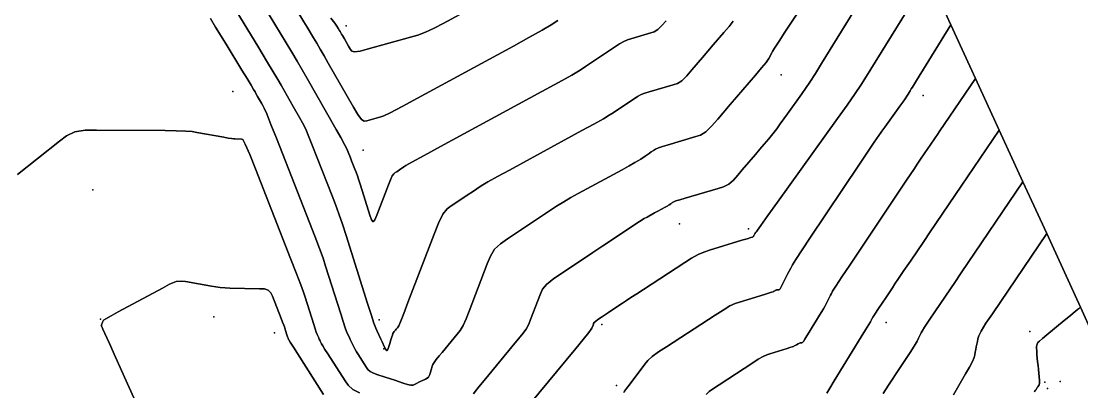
# Model space of a CAD drawing. Extents: x 4 to 139, y 4 to 137.
# Drawn here: x 51.58 to 87.96, y 60.43 to 73.13 of the extents above; entities that cross this region are included whole.
import ezdxf

# ---------------------------------------------------------------- set-up
doc = ezdxf.new("R2010")
doc.units = 0
for name, color, linetype in [('3D_PONTOS', 1, 'CONTINUOUS'), ('BOUNDARY', 7, 'CONTINUOUS'), ('TOPOGRAPHY', 7, 'CONTINUOUS')]:
    doc.layers.add(name, color=color, linetype=linetype)

msp = doc.modelspace()

# ---------------------------------------------------------------- linework, layer by layer
at = {"layer": '3D_PONTOS'}
for p in [(62.73, 72.978, 81.66), (77.649, 71.295, 79.253), (58.845, 70.726, 79.141), (82.518, 70.587, 77.787), (63.312, 68.708, 80.756), (54.036, 67.348, 78.732), (74.165, 66.188, 78.74), (76.529, 66.012, 78.524), (58.185, 63.005, 78.385), (54.302, 62.915, 78.491), (63.855, 62.902, 80.132), (71.505, 62.732, 78.39), (81.252, 62.804, 76.793), (60.275, 62.447, 78.335), (86.187, 62.497, 75.518), (64.026, 61.907, 79.991), (86.694, 60.765, 75.428), (87.219, 60.782, 75.486), (72.002, 60.648, 78.03), (86.79, 60.542, 75.432)]:
    msp.add_point(p, dxfattribs=at)
at = {"layer": 'BOUNDARY'}
msp.add_lwpolyline([(89.132, 99.176), (85.643, 97.579), (79.763, 94.888), (74.529, 92.493), (74.723, 92.07), (75.831, 89.656), (76.303, 88.629), (76.673, 87.823), (77.397, 86.247), (78.092, 84.733), (78.887, 83.001), (79.683, 81.268), (80.478, 79.536), (81.158, 78.054), (81.93, 76.373), (82.702, 74.692), (83.474, 73.01), (84.317, 71.175), (85.131, 69.401), (85.946, 67.628), (86.76, 65.854), (87.92, 63.327), (88.347, 62.398)], dxfattribs=at)
at = {"layer": 'TOPOGRAPHY'}
for points in [[(67.093, 60.357), (67.152, 60.44), (67.285, 60.606), (67.463, 60.821), (68.572, 62.161), (68.752, 62.381), (68.899, 62.582), (68.993, 62.752), (69.055, 62.904), (69.395, 63.792), (69.463, 63.944), (69.602, 64.114), (69.857, 64.316), (70.183, 64.537), (71.195, 65.209), (71.532, 65.433), (72.206, 65.881), (72.533, 66.097), (72.797, 66.27), (72.956, 66.368), (73.052, 66.422), (73.309, 66.561), (73.395, 66.608), (73.566, 66.701), (73.649, 66.746), (73.717, 66.784), (73.76, 66.809), (73.787, 66.827), (73.811, 66.843), (73.861, 66.876), (73.885, 66.893), (73.91, 66.909), (73.934, 66.926), (73.966, 66.944), (74.038, 66.972), (74.178, 67.015), (74.36, 67.068), (75.489, 67.398), (75.675, 67.457), (75.852, 67.548), (76.014, 67.689), (76.167, 67.861), (76.318, 68.038), (76.771, 68.569), (76.923, 68.746), (77.074, 68.923), (77.224, 69.1), (77.366, 69.275), (77.498, 69.448), (77.622, 69.62), (77.745, 69.791), (77.867, 69.962), (78.359, 70.646), (78.486, 70.825), (78.636, 71.048), (78.825, 71.346), (79.037, 71.688), (81.93, 76.373)], [(81.93, 76.373), (79.037, 71.688), (78.825, 71.346), (78.636, 71.048), (78.486, 70.825), (78.359, 70.646), (77.867, 69.962), (77.745, 69.791), (77.622, 69.62), (77.498, 69.448), (77.366, 69.275), (77.224, 69.1), (77.074, 68.923), (76.923, 68.746), (76.771, 68.569), (76.318, 68.038), (76.167, 67.861), (76.014, 67.689), (75.852, 67.548), (75.675, 67.457), (75.489, 67.398), (74.36, 67.068), (74.178, 67.015), (74.038, 66.972), (73.966, 66.944), (73.934, 66.926), (73.91, 66.909), (73.885, 66.893), (73.861, 66.876), (73.811, 66.843), (73.787, 66.827), (73.76, 66.809), (73.717, 66.784), (73.649, 66.746), (73.566, 66.701), (73.395, 66.608), (73.309, 66.561), (73.052, 66.422), (72.956, 66.368), (72.797, 66.27), (72.533, 66.097), (72.206, 65.881), (71.532, 65.433), (71.195, 65.209), (70.183, 64.537), (69.857, 64.316), (69.602, 64.114), (69.463, 63.944), (69.395, 63.792), (69.055, 62.904), (68.993, 62.752), (68.899, 62.582), (68.752, 62.381), (68.572, 62.161), (67.463, 60.821), (67.285, 60.606), (67.152, 60.44), (67.093, 60.357)], [(58.06, 74.96), (59.729, 72.222), (60, 71.777), (60.228, 71.4), (60.383, 71.137), (60.496, 70.941), (60.706, 70.573), (60.916, 70.205), (61.126, 69.837), (61.232, 69.648), (61.34, 69.433), (61.451, 69.174), (61.565, 68.888), (62.251, 67.149), (62.365, 66.855), (62.482, 66.536), (62.602, 66.176), (62.725, 65.792), (63.462, 63.461), (63.581, 63.085), (63.681, 62.784), (63.747, 62.607), (63.792, 62.505), (63.919, 62.235), (63.961, 62.146), (64.046, 61.966), (64.087, 61.883), (64.123, 61.838), (64.15, 61.859), (64.171, 61.918), (64.192, 61.984), (64.233, 62.115), (64.253, 62.181), (64.273, 62.247), (64.294, 62.313), (64.314, 62.377), (64.335, 62.431), (64.356, 62.469), (64.378, 62.497), (64.421, 62.549), (64.442, 62.575), (64.464, 62.601), (64.486, 62.627), (64.507, 62.653), (64.534, 62.694), (64.593, 62.827), (64.705, 63.111), (64.849, 63.487), (65.746, 65.832), (65.896, 66.211), (66.044, 66.516), (66.19, 66.698), (66.336, 66.807), (66.626, 67), (66.917, 67.193), (67.062, 67.289), (67.207, 67.386), (67.363, 67.488), (67.587, 67.622), (67.924, 67.81), (68.328, 68.03), (70.819, 69.383), (71.222, 69.602), (71.551, 69.785), (71.756, 69.907), (71.888, 69.993), (72.007, 70.073), (72.126, 70.153), (72.484, 70.392), (72.603, 70.472), (72.723, 70.55), (72.847, 70.618), (72.98, 70.67), (73.118, 70.712), (73.95, 70.955), (74.09, 71.002), (74.241, 71.093), (74.411, 71.257), (74.592, 71.463), (74.957, 71.891), (75.14, 72.105), (75.322, 72.319), (75.688, 72.747), (75.865, 72.956), (76.009, 73.136)], [(76.009, 73.136), (75.865, 72.956), (75.688, 72.747), (75.322, 72.319), (75.14, 72.105), (74.957, 71.891), (74.592, 71.463), (74.411, 71.257), (74.241, 71.093), (74.09, 71.002), (73.95, 70.955), (73.118, 70.712), (72.98, 70.67), (72.847, 70.618), (72.723, 70.55), (72.603, 70.472), (72.484, 70.392), (72.126, 70.153), (72.007, 70.073), (71.888, 69.993), (71.756, 69.907), (71.551, 69.785), (71.222, 69.602), (70.819, 69.383), (68.328, 68.03), (67.924, 67.81), (67.587, 67.622), (67.363, 67.488), (67.207, 67.386), (67.062, 67.289), (66.917, 67.193), (66.626, 67), (66.336, 66.807), (66.19, 66.698), (66.044, 66.516), (65.896, 66.211), (65.746, 65.832), (64.849, 63.487), (64.705, 63.111), (64.593, 62.827), (64.534, 62.694), (64.507, 62.653), (64.486, 62.627), (64.464, 62.601), (64.442, 62.575), (64.421, 62.549), (64.378, 62.497), (64.356, 62.469), (64.335, 62.431), (64.314, 62.377), (64.294, 62.313), (64.273, 62.247), (64.253, 62.181), (64.233, 62.115), (64.192, 61.984), (64.171, 61.918), (64.15, 61.859), (64.123, 61.838), (64.087, 61.883), (64.046, 61.966), (63.961, 62.146), (63.919, 62.235), (63.792, 62.505), (63.747, 62.607), (63.681, 62.784), (63.581, 63.085), (63.462, 63.461), (62.725, 65.792), (62.602, 66.176), (62.482, 66.536), (62.365, 66.855), (62.251, 67.149), (61.565, 68.888), (61.451, 69.174), (61.34, 69.433), (61.232, 69.648), (61.126, 69.837), (60.916, 70.205), (60.706, 70.573), (60.496, 70.941), (60.383, 71.137), (60.228, 71.4), (60, 71.777), (59.729, 72.222), (58.06, 74.96)], [(58.071, 73.23), (58.251, 72.934), (58.612, 72.342), (59.153, 71.455), (59.328, 71.168), (59.469, 70.936), (59.552, 70.795), (59.602, 70.709), (59.646, 70.632), (59.69, 70.555), (59.822, 70.324), (59.866, 70.247), (59.916, 70.153), (60.002, 69.958), (60.149, 69.595), (60.333, 69.13), (61.472, 66.239), (61.658, 65.766), (61.817, 65.346), (61.934, 65.013), (62.024, 64.732), (62.54, 63.101), (62.623, 62.838), (62.693, 62.626), (62.741, 62.499), (62.775, 62.423), (62.839, 62.288), (62.87, 62.22), (62.902, 62.153), (62.934, 62.085), (62.966, 62.018), (62.998, 61.95), (63.035, 61.88), (63.079, 61.806), (63.127, 61.729), (63.422, 61.268), (63.475, 61.193), (63.552, 61.124), (63.669, 61.067), (63.811, 61.018), (64.248, 60.872), (64.394, 60.824), (64.685, 60.727), (64.827, 60.681), (64.947, 60.656), (65.032, 60.663), (65.094, 60.69), (65.271, 60.779), (65.33, 60.809), (65.447, 60.869), (65.504, 60.9), (65.55, 60.935), (65.578, 60.978), (65.595, 61.025), (65.61, 61.073), (65.654, 61.217), (65.669, 61.265), (65.684, 61.313), (65.703, 61.364), (65.743, 61.435), (65.821, 61.537), (65.92, 61.659), (66.024, 61.783), (66.127, 61.908), (66.436, 62.282), (66.54, 62.407), (66.643, 62.537), (66.746, 62.704), (66.849, 62.932), (66.952, 63.195), (67.571, 64.812), (67.679, 65.077), (67.823, 65.315), (68.024, 65.507), (68.259, 65.672), (68.742, 65.992), (69.224, 66.313), (69.707, 66.633), (69.948, 66.793), (70.192, 66.946), (70.44, 67.089), (70.69, 67.226), (72.193, 68.042), (72.436, 68.174), (72.634, 68.285), (72.758, 68.358), (72.837, 68.41), (72.981, 68.506), (73.053, 68.555), (73.125, 68.603), (73.197, 68.651), (73.268, 68.699), (73.344, 68.747), (73.443, 68.795), (73.579, 68.843), (73.739, 68.89), (74.719, 69.176), (74.885, 69.232), (75.063, 69.34), (75.263, 69.532), (75.476, 69.776), (75.907, 70.28), (76.337, 70.785), (76.768, 71.289), (76.975, 71.532), (77.132, 71.72), (77.207, 71.816), (77.231, 71.857), (77.33, 72.048), (77.354, 72.092), (77.427, 72.208), (77.581, 72.444), (77.783, 72.752), (79.044, 74.672)], [(79.044, 74.672), (77.783, 72.752), (77.581, 72.444), (77.427, 72.208), (77.354, 72.092), (77.33, 72.048), (77.231, 71.857), (77.207, 71.816), (77.132, 71.72), (76.975, 71.532), (76.768, 71.289), (76.337, 70.785), (75.907, 70.28), (75.476, 69.776), (75.263, 69.532), (75.063, 69.34), (74.885, 69.232), (74.719, 69.176), (73.739, 68.89), (73.579, 68.843), (73.443, 68.795), (73.344, 68.747), (73.268, 68.699), (73.197, 68.651), (73.125, 68.603), (73.053, 68.555), (72.981, 68.506), (72.837, 68.41), (72.758, 68.358), (72.634, 68.285), (72.436, 68.174), (72.193, 68.042), (70.69, 67.226), (70.44, 67.089), (70.192, 66.946), (69.948, 66.793), (69.707, 66.633), (69.224, 66.313), (68.742, 65.992), (68.259, 65.672), (68.024, 65.507), (67.823, 65.315), (67.679, 65.077), (67.571, 64.812), (66.952, 63.195), (66.849, 62.932), (66.746, 62.704), (66.643, 62.537), (66.54, 62.407), (66.436, 62.282), (66.127, 61.908), (66.024, 61.783), (65.92, 61.659), (65.821, 61.537), (65.743, 61.435), (65.703, 61.364), (65.684, 61.313), (65.669, 61.265), (65.654, 61.217), (65.61, 61.073), (65.595, 61.025), (65.578, 60.978), (65.55, 60.935), (65.504, 60.9), (65.447, 60.869), (65.33, 60.809), (65.271, 60.779), (65.094, 60.69), (65.032, 60.663), (64.947, 60.656), (64.827, 60.681), (64.685, 60.727), (64.394, 60.824), (64.248, 60.872), (63.811, 61.018), (63.669, 61.067), (63.552, 61.124), (63.475, 61.193), (63.422, 61.268), (63.127, 61.729), (63.079, 61.806), (63.035, 61.88), (62.998, 61.95), (62.966, 62.018), (62.934, 62.085), (62.902, 62.153), (62.87, 62.22), (62.839, 62.288), (62.775, 62.423), (62.741, 62.499), (62.693, 62.626), (62.623, 62.838), (62.54, 63.101), (62.024, 64.732), (61.934, 65.013), (61.817, 65.346), (61.658, 65.766), (61.472, 66.239), (60.333, 69.13), (60.149, 69.595), (60.002, 69.958), (59.916, 70.153), (59.866, 70.247), (59.822, 70.324), (59.69, 70.555), (59.646, 70.632), (59.602, 70.709), (59.552, 70.795), (59.469, 70.936), (59.328, 71.168), (59.153, 71.455), (58.612, 72.342), (58.251, 72.934), (58.071, 73.23)], [(72.249, 60.409), (72.28, 60.451), (72.347, 60.539), (72.434, 60.655), (72.979, 61.376), (73.077, 61.499), (73.223, 61.636), (73.446, 61.799), (73.717, 61.977), (75.385, 63.059), (75.658, 63.233), (75.896, 63.374), (76.078, 63.457), (76.226, 63.507), (77.079, 63.769), (77.216, 63.812), (77.321, 63.845), (77.372, 63.862), (77.39, 63.871), (77.403, 63.878), (77.417, 63.884), (77.43, 63.891), (77.443, 63.898), (77.456, 63.905), (77.469, 63.912), (77.482, 63.918), (77.495, 63.924), (77.506, 63.926), (77.517, 63.927), (77.538, 63.928), (77.549, 63.929), (77.56, 63.93), (77.57, 63.93), (77.581, 63.931), (77.593, 63.936), (77.615, 63.963), (77.651, 64.029), (77.697, 64.117), (77.744, 64.21), (77.791, 64.302), (77.838, 64.395), (77.886, 64.487), (77.98, 64.672), (78.037, 64.778), (78.153, 64.967), (78.367, 65.293), (78.64, 65.701), (80.338, 68.235), (80.613, 68.646), (80.843, 68.987), (80.998, 69.211), (81.108, 69.365), (81.21, 69.507), (81.722, 70.22), (81.822, 70.359), (81.905, 70.478), (81.962, 70.563), (82.003, 70.628), (82.041, 70.689), (82.079, 70.751), (82.117, 70.812), (82.155, 70.873), (82.193, 70.935), (82.294, 71.099), (83.474, 73.01), (82.702, 74.692), (80.52, 71.158), (80.384, 70.941), (80.194, 70.656), (79.914, 70.258), (79.581, 69.793), (77.525, 66.931), (77.196, 66.473), (76.949, 66.129), (76.84, 65.976), (76.814, 65.938), (76.801, 65.919), (76.788, 65.899), (76.775, 65.88), (76.762, 65.861), (76.749, 65.841), (76.736, 65.822), (76.723, 65.803), (76.714, 65.788), (76.708, 65.78), (76.706, 65.775), (76.699, 65.762), (76.697, 65.758), (76.693, 65.749), (76.691, 65.745), (76.689, 65.742), (76.688, 65.741), (76.687, 65.741), (76.684, 65.741), (76.684, 65.741), (76.683, 65.741), (76.683, 65.74), (76.682, 65.74), (76.682, 65.74), (76.681, 65.739), (76.68, 65.739), (76.679, 65.738), (76.679, 65.738), (76.67, 65.735), (76.616, 65.719), (76.484, 65.678), (76.306, 65.623), (75.191, 65.28), (75.003, 65.219), (74.802, 65.134), (74.581, 65.008), (74.347, 64.859), (72.929, 63.94), (72.698, 63.79), (72.495, 63.658), (72.34, 63.556), (72.213, 63.472), (71.848, 63.23), (71.726, 63.149), (71.483, 62.987), (71.366, 62.909), (71.277, 62.844), (71.234, 62.801), (71.219, 62.772), (71.209, 62.745), (71.199, 62.719), (71.168, 62.639), (71.158, 62.612), (71.137, 62.573), (71.052, 62.46), (70.86, 62.224), (70.604, 61.915), (69.006, 59.983)], [(69.006, 59.983), (70.604, 61.915), (70.86, 62.224), (71.052, 62.46), (71.137, 62.573), (71.158, 62.612), (71.168, 62.639), (71.199, 62.719), (71.209, 62.745), (71.219, 62.772), (71.234, 62.801), (71.277, 62.844), (71.366, 62.909), (71.483, 62.987), (71.726, 63.149), (71.848, 63.23), (72.213, 63.472), (72.34, 63.556), (72.495, 63.658), (72.698, 63.79), (72.929, 63.94), (74.347, 64.859), (74.581, 65.008), (74.802, 65.134), (75.003, 65.219), (75.191, 65.28), (76.306, 65.623), (76.484, 65.678), (76.616, 65.719), (76.67, 65.735), (76.679, 65.738), (76.69, 65.744), (76.691, 65.745), (76.693, 65.749), (76.699, 65.762), (76.709, 65.781), (76.723, 65.803), (76.736, 65.822), (76.736, 65.822), (76.749, 65.841), (76.775, 65.88), (76.788, 65.899), (76.801, 65.919), (76.814, 65.938), (76.84, 65.976), (76.949, 66.129), (77.196, 66.473), (77.525, 66.931), (79.581, 69.793), (79.914, 70.258), (80.194, 70.656), (80.384, 70.941), (80.52, 71.158), (82.702, 74.692)], [(62.204, 73.237), (62.342, 73.065), (62.384, 73.003), (62.411, 72.959), (62.465, 72.871), (62.492, 72.827), (62.518, 72.783), (62.545, 72.739), (62.572, 72.694), (62.601, 72.645), (62.634, 72.589), (62.669, 72.528), (62.739, 72.406), (62.809, 72.283), (62.844, 72.222), (62.879, 72.161), (62.922, 72.105), (63.02, 72.081), (63.206, 72.112), (63.446, 72.174), (64.938, 72.583), (65.189, 72.655), (65.455, 72.752), (65.746, 72.891), (66.051, 73.054), (67.901, 74.058)], [(67.901, 74.058), (66.051, 73.054), (65.746, 72.891), (65.455, 72.752), (65.189, 72.655), (64.938, 72.583), (63.446, 72.174), (63.206, 72.112), (63.02, 72.081), (62.922, 72.105), (62.879, 72.161), (62.844, 72.222), (62.809, 72.283), (62.739, 72.406), (62.669, 72.528), (62.634, 72.589), (62.601, 72.645), (62.572, 72.694), (62.545, 72.739), (62.518, 72.783), (62.492, 72.827), (62.465, 72.871), (62.411, 72.959), (62.384, 73.003), (62.342, 73.065), (62.204, 73.237)], [(69.989, 73.16), (69.761, 73.01), (69.45, 72.822), (69, 72.57), (68.466, 72.279), (65.181, 70.494), (64.653, 70.209), (64.241, 69.991), (64.024, 69.889), (63.923, 69.855), (63.434, 69.721), (63.349, 69.71), (63.25, 69.768), (63.124, 69.941), (62.982, 70.182), (62.116, 71.698), (61.973, 71.948), (61.839, 72.18), (61.718, 72.382), (61.606, 72.567), (61.385, 72.929), (61.275, 73.111), (60.943, 73.655)], [(60.943, 73.655), (61.275, 73.111), (61.385, 72.929), (61.606, 72.567), (61.718, 72.382), (61.839, 72.18), (61.973, 71.948), (62.116, 71.698), (62.982, 70.182), (63.124, 69.941), (63.25, 69.768), (63.349, 69.71), (63.434, 69.721), (63.923, 69.855), (64.024, 69.889), (64.241, 69.991), (64.653, 70.209), (65.181, 70.494), (68.466, 72.279), (69, 72.57), (69.45, 72.822), (69.761, 73.01), (69.989, 73.16)], [(60.085, 73.351), (60.473, 72.713), (60.668, 72.394), (60.861, 72.077), (61.047, 71.766), (61.222, 71.467), (61.389, 71.174), (62.387, 69.426), (62.548, 69.143), (62.677, 68.908), (62.753, 68.754), (62.797, 68.647), (62.874, 68.451), (62.913, 68.353), (63.029, 68.058), (63.068, 67.957), (63.112, 67.837), (63.161, 67.687), (63.215, 67.518), (63.542, 66.486), (63.596, 66.328), (63.654, 66.257), (63.717, 66.33), (63.783, 66.489), (64.181, 67.53), (64.247, 67.698), (64.308, 67.83), (64.362, 67.904), (64.412, 67.943), (64.462, 67.975), (64.56, 68.04), (64.707, 68.138), (64.779, 68.183), (64.983, 68.298), (65.408, 68.531), (65.966, 68.834), (69.445, 70.724), (70.008, 71.03), (70.468, 71.286), (70.755, 71.457), (70.938, 71.576), (71.937, 72.245), (72.101, 72.353), (72.252, 72.442), (72.381, 72.498), (72.497, 72.534), (73.18, 72.733), (73.295, 72.773), (73.42, 72.847), (73.559, 72.981), (73.708, 73.151)], [(73.708, 73.151), (73.559, 72.981), (73.42, 72.847), (73.295, 72.773), (73.18, 72.733), (72.497, 72.534), (72.381, 72.498), (72.252, 72.442), (72.101, 72.353), (71.937, 72.245), (70.938, 71.576), (70.755, 71.457), (70.468, 71.286), (70.008, 71.03), (69.445, 70.724), (65.966, 68.834), (65.408, 68.531), (64.983, 68.298), (64.779, 68.183), (64.707, 68.138), (64.56, 68.04), (64.462, 67.975), (64.412, 67.943), (64.362, 67.904), (64.308, 67.83), (64.247, 67.698), (64.181, 67.53), (63.783, 66.489), (63.717, 66.33), (63.654, 66.257), (63.596, 66.328), (63.542, 66.486), (63.215, 67.518), (63.161, 67.687), (63.112, 67.837), (63.068, 67.957), (63.029, 68.058), (62.913, 68.353), (62.874, 68.451), (62.797, 68.647), (62.753, 68.754), (62.677, 68.908), (62.548, 69.143), (62.387, 69.426), (61.389, 71.174), (61.222, 71.467), (61.047, 71.766), (60.861, 72.077), (60.668, 72.394), (60.473, 72.713), (60.085, 73.351)], [(75.077, 60.341), (75.178, 60.436), (75.333, 60.549), (75.521, 60.672), (76.678, 61.423), (76.867, 61.544), (77.032, 61.641), (77.158, 61.699), (77.261, 61.733), (77.853, 61.916), (77.949, 61.945), (78.026, 61.971), (78.073, 61.989), (78.102, 62.003), (78.128, 62.017), (78.153, 62.03), (78.179, 62.043), (78.23, 62.07), (78.256, 62.084), (78.281, 62.097), (78.302, 62.106), (78.315, 62.11), (78.324, 62.112), (78.333, 62.112), (78.341, 62.113), (78.35, 62.113), (78.358, 62.114), (78.375, 62.115), (78.386, 62.12), (78.414, 62.155), (78.467, 62.239), (78.537, 62.352), (78.609, 62.471), (78.682, 62.589), (78.754, 62.707), (78.827, 62.825), (78.899, 62.944), (78.971, 63.062), (79.042, 63.178), (79.103, 63.28), (79.147, 63.359), (79.181, 63.425), (79.213, 63.488), (79.31, 63.677), (79.342, 63.741), (79.374, 63.804), (79.417, 63.882), (79.522, 64.05), (79.732, 64.367), (80.005, 64.775), (81.703, 67.31), (81.977, 67.72), (82.202, 68.055), (82.343, 68.265), (82.435, 68.4), (82.684, 68.767), (82.767, 68.889), (82.933, 69.134), (83.012, 69.251), (83.071, 69.338), (84.317, 71.175), (83.474, 73.01), (82.294, 71.099), (82.193, 70.935), (82.155, 70.873), (82.117, 70.812), (82.079, 70.751), (82.041, 70.689), (82.003, 70.628), (81.962, 70.563), (81.905, 70.478), (81.822, 70.359), (81.722, 70.22), (81.21, 69.507), (81.108, 69.365), (80.998, 69.211), (80.843, 68.987), (80.613, 68.646), (80.338, 68.235), (78.64, 65.701), (78.367, 65.293), (78.153, 64.967), (78.037, 64.778), (77.98, 64.672), (77.886, 64.487), (77.838, 64.395), (77.791, 64.302), (77.744, 64.21), (77.697, 64.117), (77.651, 64.029), (77.615, 63.963), (77.593, 63.936), (77.581, 63.931), (77.57, 63.93), (77.56, 63.93), (77.549, 63.929), (77.538, 63.928), (77.517, 63.927), (77.506, 63.926), (77.495, 63.924), (77.482, 63.918), (77.469, 63.912), (77.456, 63.905), (77.443, 63.898), (77.43, 63.891), (77.417, 63.884), (77.403, 63.878), (77.39, 63.871), (77.372, 63.862), (77.321, 63.845), (77.216, 63.812), (77.079, 63.769), (76.226, 63.507), (76.078, 63.457), (75.896, 63.374), (75.658, 63.233), (75.385, 63.059), (73.717, 61.977), (73.446, 61.799), (73.223, 61.636), (73.077, 61.499), (72.979, 61.376), (72.434, 60.655), (72.347, 60.539), (72.28, 60.451), (72.249, 60.409)], [(79.216, 60.382), (79.326, 60.561), (79.474, 60.802), (80.4, 62.314), (80.548, 62.557), (80.66, 62.741), (80.712, 62.827), (80.727, 62.855), (80.746, 62.892), (80.756, 62.911), (80.765, 62.929), (80.774, 62.948), (80.784, 62.966), (80.796, 62.989), (80.827, 63.038), (80.889, 63.131), (80.968, 63.251), (81.134, 63.498), (81.217, 63.622), (81.466, 63.993), (81.555, 64.126), (81.68, 64.311), (81.865, 64.585), (82.086, 64.911), (82.542, 65.583), (82.769, 65.918), (83.831, 67.484), (85.131, 69.401), (84.317, 71.175), (83.071, 69.338), (83.012, 69.251), (82.933, 69.134), (82.767, 68.889), (82.684, 68.767), (82.435, 68.4), (82.343, 68.265), (82.202, 68.055), (81.977, 67.72), (81.703, 67.31), (80.005, 64.775), (79.732, 64.367), (79.522, 64.05), (79.417, 63.882), (79.374, 63.804), (79.342, 63.741), (79.31, 63.677), (79.213, 63.488), (79.181, 63.425), (79.147, 63.359), (79.103, 63.28), (79.042, 63.178), (78.971, 63.062), (78.899, 62.944), (78.827, 62.825), (78.754, 62.707), (78.682, 62.589), (78.609, 62.471), (78.537, 62.352), (78.467, 62.239), (78.414, 62.155), (78.386, 62.12), (78.375, 62.115), (78.367, 62.114), (78.358, 62.114), (78.35, 62.113), (78.341, 62.113), (78.324, 62.112), (78.315, 62.11), (78.302, 62.106), (78.281, 62.097), (78.256, 62.084), (78.23, 62.07), (78.179, 62.043), (78.153, 62.03), (78.128, 62.017), (78.102, 62.003), (78.073, 61.989), (78.026, 61.971), (77.949, 61.945), (77.853, 61.916), (77.261, 61.733), (77.158, 61.699), (77.032, 61.641), (76.867, 61.544), (76.678, 61.423), (75.521, 60.672), (75.333, 60.549), (75.178, 60.436), (75.077, 60.341)], [(51.454, 67.877), (52.894, 69.024), (53.14, 69.207), (53.425, 69.342), (53.773, 69.396), (54.159, 69.401), (56.517, 69.383), (56.9, 69.379), (57.223, 69.369), (57.446, 69.349), (57.61, 69.322), (58.53, 69.157), (58.679, 69.13), (58.799, 69.111), (58.87, 69.102), (58.912, 69.1), (59.136, 69.095), (59.18, 69.073), (59.265, 68.923), (59.419, 68.561), (59.613, 68.071), (60.822, 65.005), (61.017, 64.508), (61.174, 64.101), (61.267, 63.842), (61.323, 63.672), (61.617, 62.741), (61.665, 62.591), (61.705, 62.47), (61.732, 62.397), (61.752, 62.354), (61.788, 62.277), (61.806, 62.239), (61.824, 62.2), (61.842, 62.162), (61.861, 62.123), (61.882, 62.08), (61.924, 62.007), (61.999, 61.886), (62.095, 61.736), (62.689, 60.805), (62.796, 60.653), (62.952, 60.514), (63.189, 60.4)], [(63.189, 60.4), (62.952, 60.514), (62.796, 60.653), (62.689, 60.805), (62.095, 61.736), (61.999, 61.886), (61.924, 62.007), (61.882, 62.08), (61.861, 62.123), (61.842, 62.162), (61.824, 62.2), (61.806, 62.239), (61.788, 62.277), (61.752, 62.354), (61.732, 62.397), (61.705, 62.47), (61.665, 62.591), (61.617, 62.741), (61.323, 63.672), (61.267, 63.842), (61.174, 64.101), (61.017, 64.508), (60.822, 65.005), (59.613, 68.071), (59.419, 68.561), (59.265, 68.923), (59.18, 69.073), (59.136, 69.095), (58.912, 69.1), (58.87, 69.102), (58.799, 69.111), (58.679, 69.13), (58.53, 69.157), (57.61, 69.322), (57.446, 69.349), (57.223, 69.369), (56.9, 69.379), (56.517, 69.383), (54.159, 69.401), (53.773, 69.396), (53.425, 69.342), (53.14, 69.207), (52.894, 69.024), (51.454, 67.877)], [(81.148, 60.374), (81.334, 60.657), (81.707, 61.224), (81.893, 61.508), (82.072, 61.782), (82.211, 61.996), (82.282, 62.113), (82.312, 62.17), (82.336, 62.217), (82.36, 62.265), (82.383, 62.312), (82.454, 62.454), (82.486, 62.513), (82.568, 62.642), (82.731, 62.887), (82.944, 63.202), (83.608, 64.181), (83.83, 64.507), (85.946, 67.628), (85.131, 69.401), (83.831, 67.484), (82.769, 65.918), (82.542, 65.583), (82.086, 64.911), (81.865, 64.585), (81.68, 64.311), (81.555, 64.126), (81.466, 63.993), (81.217, 63.622), (81.134, 63.498), (80.968, 63.251), (80.889, 63.131), (80.827, 63.038), (80.796, 62.989), (80.784, 62.966), (80.774, 62.948), (80.765, 62.929), (80.756, 62.911), (80.746, 62.892), (80.727, 62.855), (80.712, 62.827), (80.66, 62.741), (80.548, 62.557), (80.4, 62.314), (79.474, 60.802), (79.326, 60.561), (79.216, 60.382)], [(83.563, 60.331), (83.84, 60.806), (83.978, 61.043), (84.112, 61.274), (84.215, 61.468), (84.268, 61.602), (84.291, 61.699), (84.31, 61.79), (84.328, 61.882), (84.346, 61.973), (84.382, 62.155), (84.401, 62.246), (84.428, 62.347), (84.508, 62.511), (84.676, 62.778), (84.897, 63.107), (86.76, 65.854), (85.946, 67.628), (83.83, 64.507), (83.608, 64.181), (82.944, 63.202), (82.731, 62.887), (82.568, 62.642), (82.486, 62.513), (82.454, 62.454), (82.383, 62.312), (82.36, 62.265), (82.336, 62.217), (82.312, 62.17), (82.282, 62.113), (82.211, 61.996), (82.072, 61.782), (81.893, 61.508), (81.707, 61.224), (81.334, 60.657), (81.148, 60.374)], [(86.335, 60.43), (86.355, 60.458), (86.376, 60.487), (86.397, 60.515), (86.439, 60.573), (86.46, 60.602), (86.481, 60.631), (86.5, 60.664), (86.512, 60.721), (86.509, 60.82), (86.499, 60.944), (86.487, 61.072), (86.475, 61.199), (86.463, 61.327), (86.451, 61.455), (86.439, 61.582), (86.428, 61.71), (86.417, 61.833), (86.41, 61.929), (86.41, 61.978), (86.415, 61.999), (86.421, 62.016), (86.427, 62.033), (86.438, 62.067), (86.449, 62.101), (86.461, 62.122), (86.509, 62.17), (86.617, 62.262), (86.762, 62.381), (87.364, 62.873), (87.515, 62.996), (87.809, 63.237), (87.92, 63.327), (86.76, 65.854), (84.897, 63.107), (84.676, 62.778), (84.508, 62.511), (84.428, 62.347), (84.401, 62.246), (84.382, 62.155), (84.346, 61.973), (84.328, 61.882), (84.31, 61.79), (84.291, 61.699), (84.268, 61.602), (84.215, 61.468), (84.112, 61.274), (83.978, 61.043), (83.84, 60.806), (83.563, 60.331)], [(56.12, 58.723), (54.816, 61.619), (54.608, 62.082), (54.452, 62.428), (54.385, 62.577), (54.37, 62.609), (54.359, 62.634), (54.353, 62.646), (54.348, 62.658), (54.328, 62.701), (54.334, 62.726), (54.341, 62.745), (54.366, 62.802), (54.374, 62.821), (54.391, 62.858), (54.409, 62.882), (54.489, 62.935), (54.67, 63.038), (54.911, 63.169), (56.422, 63.987), (56.669, 64.117), (56.891, 64.206), (57.069, 64.227), (57.221, 64.207), (58.106, 64.048), (58.254, 64.023), (58.408, 64.003), (58.572, 63.992), (58.74, 63.988), (59.758, 63.965), (59.923, 63.956), (60.058, 63.917), (60.143, 63.826), (60.198, 63.704), (60.498, 62.943), (60.546, 62.82), (60.585, 62.719), (60.608, 62.655), (60.622, 62.613), (60.646, 62.536), (60.658, 62.497), (60.683, 62.42), (60.695, 62.382), (60.707, 62.344), (60.717, 62.314), (60.724, 62.294), (60.737, 62.266), (60.755, 62.228), (60.766, 62.209), (60.812, 62.134), (60.919, 61.966), (61.062, 61.742), (61.956, 60.343)], [(61.956, 60.343), (61.062, 61.742), (60.919, 61.966), (60.812, 62.134), (60.766, 62.209), (60.755, 62.228), (60.751, 62.238), (60.746, 62.247), (60.742, 62.257), (60.737, 62.266), (60.724, 62.294), (60.717, 62.314), (60.707, 62.344), (60.695, 62.382), (60.683, 62.42), (60.658, 62.497), (60.646, 62.536), (60.634, 62.574), (60.622, 62.613), (60.608, 62.655), (60.585, 62.719), (60.546, 62.82), (60.498, 62.943), (60.198, 63.704), (60.143, 63.826), (60.058, 63.917), (59.923, 63.956), (59.758, 63.965), (58.74, 63.988), (58.572, 63.992), (58.408, 64.003), (58.254, 64.023), (58.106, 64.048), (57.221, 64.207), (57.069, 64.227), (56.891, 64.206), (56.669, 64.117), (56.422, 63.987), (54.911, 63.169), (54.67, 63.038), (54.489, 62.935), (54.409, 62.882), (54.391, 62.858), (54.374, 62.821), (54.366, 62.802), (54.35, 62.764), (54.341, 62.745), (54.334, 62.726), (54.33, 62.709), (54.331, 62.695), (54.336, 62.683), (54.348, 62.658), (54.353, 62.646), (54.359, 62.634), (54.37, 62.609), (54.385, 62.577), (54.452, 62.428), (54.608, 62.082), (54.816, 61.619), (56.12, 58.723)], [(88.347, 62.398), (87.92, 63.327), (87.916, 63.324), (87.809, 63.237), (87.515, 62.996), (87.364, 62.873), (86.762, 62.381), (86.617, 62.262), (86.509, 62.17), (86.461, 62.122), (86.449, 62.101), (86.438, 62.067), (86.427, 62.033), (86.421, 62.016), (86.415, 61.999), (86.41, 61.978), (86.41, 61.929), (86.417, 61.833), (86.428, 61.71), (86.439, 61.582), (86.451, 61.455), (86.463, 61.327), (86.475, 61.199), (86.487, 61.072), (86.499, 60.944), (86.509, 60.82), (86.512, 60.721), (86.5, 60.664), (86.481, 60.631), (86.46, 60.602), (86.439, 60.573), (86.397, 60.515), (86.376, 60.487), (86.355, 60.458), (86.335, 60.43)]]:
    msp.add_lwpolyline(points, dxfattribs=at)

doc.saveas('drawing.dxf')
